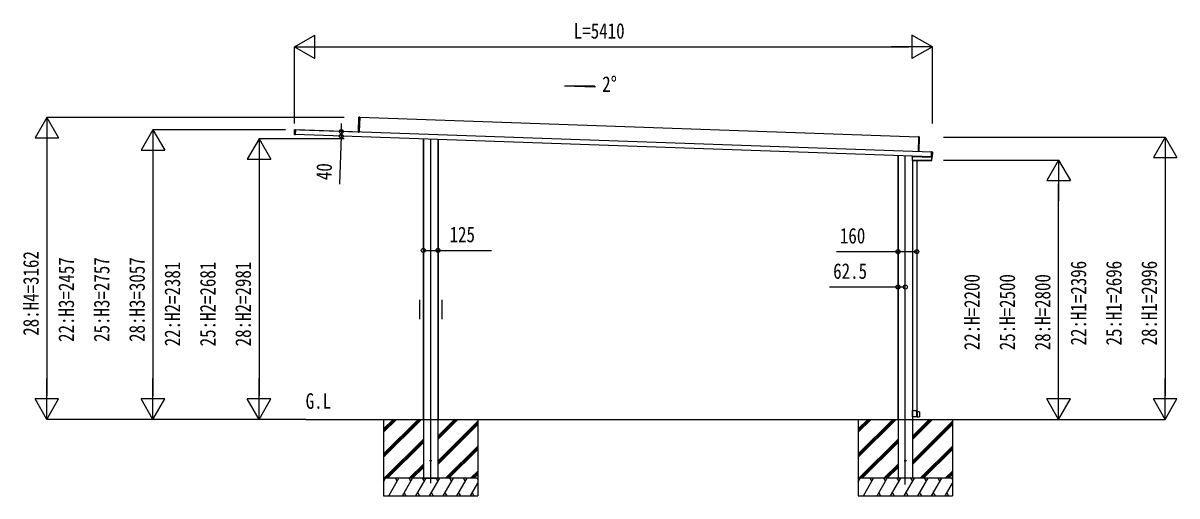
# Model space of a CAD drawing. Units: millimetres, scale not verified. Extents: x -16820 to 16820, y -11880 to 11880.
# Drawn here: x -4272 to 5514, y -5760 to -1747 of the extents above; entities that cross this region are included whole.
import ezdxf
from ezdxf.enums import TextEntityAlignment as Align

# ---------------------------------------------------------------- set-up
doc = ezdxf.new("R2010")
doc.units = ezdxf.units.MM
doc.header["$LTSCALE"] = 60
for name, color, linetype in [('0-2_USER1', 3, 'Continuous'), ('0-3_YKK_12', 2, 'Continuous'), ('0-4_YKK_A1', 4, 'Continuous'), ('0-5_YKK_D', 6, 'Continuous')]:
    doc.layers.add(name, color=color, linetype=linetype)
doc.styles.add('ＭＳ ゴシック', font='')
doc.styles.get('ＭＳ ゴシック').set_extended_font_data('MS Gothic')

msp = doc.modelspace()

# ---------------------------------------------------------------- linework, layer by layer
at = {"layer": '0-3_YKK_12'}
for p, q in [((-814.92, -2730.52), (-814.92, -5651.83)), ((3210.79, -5662.5), (3210.79, -2871.01))]:
    msp.add_line(p, q, dxfattribs=at)
at = {"layer": '0-4_YKK_A1'}
for p, q in [((577, -2282.61), (318.99, -2282.61)), ((577, -2291.62), (318.99, -2282.61)), ((577, -2282.61), (577, -2291.62)), ((-1427.13, -2671.93), (-1422.73, -2545.84)), ((-1422.26, -2545.86), (-1426.66, -2671.94)), ((-1426.63, -2671.94), (-1422.23, -2545.86)), ((-1422.26, -2545.86), (-1422.73, -2545.84)), ((-1422.23, -2545.86), (-1422.26, -2545.86)), ((-1421.76, -2545.88), (-1422.23, -2545.86)), ((-1416.22, -2545.73), (-1421.76, -2545.88)), ((-1416.22, -2545.73), (-1420.6, -2671.15)), ((3323, -2713.73), (-1416.31, -2548.23)), ((-1970.96, -2693.8), (-1969.52, -2652.75)), ((-1970.49, -2693.82), (-1970.96, -2693.8)), ((-1962.99, -2695.04), (-1970.5, -2694.32)), ((-1969.05, -2652.76), (-1970.49, -2693.82)), ((-1970.49, -2693.82), (-1962.98, -2694.54)), ((-1969.05, -2652.76), (-1969.52, -2652.75)), ((-1961.51, -2652.57), (-1969.05, -2652.76)), ((-1962.98, -2694.54), (-1962.99, -2695.04)), ((-1961.51, -2652.57), (-1962.98, -2694.54)), ((3431.67, -2881.93), (-1962.94, -2693.54)), ((3433.07, -2841.95), (-1961.55, -2653.57)), ((-1925.77, -2654.81), (-1925.76, -2654.52)), ((-1925.76, -2654.52), (-1925.74, -2653.92)), ((-1455.65, -2671.23), (-1455.64, -2670.93)), ((-1455.64, -2670.93), (-1455.62, -2670.33)), ((-1455.62, -2670.33), (-1455.61, -2670.03)), ((-1426.66, -2671.94), (-1427.13, -2671.93)), ((-1426.19, -2672.16), (-1424.64, -2672.21)), ((-1424.64, -2672.21), (-1424.65, -2672.37)), ((-1424.63, -2672.01), (-1424.64, -2672.21)), ((-1424.12, -2671.53), (-1421.12, -2671.64)), ((-1423.65, -2672.41), (-1423.62, -2671.55)), ((-876.22, -2731.49), (-876.22, -5110)), ((-875.82, -2731.3), (-875.82, -5599.33)), ((-754.02, -2735.56), (-754.02, -5599.33)), ((-752.42, -2735.81), (-752.42, -5110)), ((3324.69, -2837.2), (3329.07, -2711.78)), ((3328.6, -2711.76), (3329.07, -2711.78)), ((3148.29, -2872.03), (3148.29, -5110)), ((3149.49, -2872.07), (3149.49, -5110)), ((3149.89, -2872.09), (3149.89, -5610)), ((3269.69, -2878.78), (3269.69, -2912.26)), ((3269.69, -2878.78), (3270.07, -2878.79)), ((3270.07, -2911.88), (3269.69, -2912.26)), ((3270.37, -2878.49), (3269.99, -2878.48)), ((3269.99, -2912.56), (3270.37, -2912.18)), ((3269.99, -2912.56), (3434.6, -2912.56)), ((3270.07, -2878.79), (3270.37, -2878.79)), ((3270.07, -2878.79), (3270.07, -2911.88)), ((3270.37, -2911.88), (3270.07, -2911.88)), ((3270.19, -2878.28), (3270.19, -2876.29)), ((3270.37, -2878.79), (3270.38, -2878.49)), ((3270.37, -2911.88), (3270.37, -2912.18)), ((3270.37, -2912.18), (3434.23, -2912.18)), ((3270.38, -2878.49), (3433.18, -2884.18)), ((3270.54, -2878.29), (3270.84, -2878.29)), ((3270.54, -2878.3), (3270.84, -2878.31)), ((3270.84, -2878.29), (3270.84, -2876.31)), ((3432.69, -2883.96), (3270.84, -2878.31)), ((3271.69, -2912.56), (3271.69, -5610)), ((3271.69, -2913), (3272.09, -2913)), ((3272.09, -2913), (3272.09, -5035.5)), ((3272.09, -2913), (3272.39, -2913)), ((3272.39, -2913), (3307.79, -2913)), ((3279.19, -2913), (3279.19, -2912.8)), ((3282.19, -2912.8), (3279.19, -2912.8)), ((3282.19, -2912.56), (3282.19, -2912.8)), ((3282.19, -2912.8), (3282.19, -2913)), ((3305.69, -2912.8), (3302.69, -2912.8)), ((3302.69, -2913), (3302.69, -2912.8)), ((3305.69, -2912.8), (3305.69, -2913)), ((3307.79, -2913), (3308.29, -2913)), ((3308.29, -2913), (3308.29, -5035.5)), ((3431.63, -2882.96), (3431.62, -2883.31)), ((3431.62, -2883.31), (3432.82, -2883.36)), ((3431.62, -2883.31), (3431.62, -2883.31)), ((3431.62, -2883.31), (3432.82, -2883.35)), ((3432.71, -2883.35), (3432.69, -2883.96)), ((3432.99, -2883.97), (3432.69, -2883.96)), ((3432.82, -2883.35), (3432.82, -2883.36)), ((3432.99, -2883.97), (3433.01, -2883.36)), ((3440.12, -2841.66), (3433.08, -2841.41)), ((3433.09, -2884.16), (3433.12, -2883.37)), ((3433.1, -2840.91), (3433.11, -2840.56)), ((3434.31, -2840.6), (3433.11, -2840.56)), ((3433.11, -2840.56), (3433.11, -2840.56)), ((3434.31, -2840.6), (3433.11, -2840.56)), ((3435.2, -2884.25), (3433.18, -2884.18)), ((3433.42, -2883.41), (3433.42, -2883.49)), ((3439.11, -2883.69), (3433.42, -2883.49)), ((3434.23, -2911.88), (3434.23, -2912.18)), ((3434.23, -2912.18), (3434.6, -2912.56)), ((3434.31, -2840.6), (3434.31, -2840.6)), ((3434.9, -2912.27), (3434.53, -2911.89)), ((3434.9, -2912.27), (3435.87, -2884.57)), ((3434.92, -2840.51), (3434.91, -2840.59)), ((3434.92, -2840.51), (3440.61, -2840.71)), ((3435.2, -2884.25), (3435.19, -2884.55)), ((3435.58, -2884.26), (3435.2, -2884.25)), ((3435.49, -2884.56), (3435.87, -2884.57)), ((3439.11, -2883.69), (3438.67, -2883.21)), ((3438.69, -2882.71), (3440.12, -2841.66)), ((3439.19, -2882.73), (3438.69, -2882.71)), ((3440.62, -2841.67), (3439.19, -2882.73)), ((3439.19, -2882.73), (3439.63, -2883.2)), ((3441.1, -2841.23), (3439.63, -2883.2)), ((3440.62, -2841.67), (3440.12, -2841.66)), ((3440.14, -2841.16), (3440.61, -2840.71)), ((3441.1, -2841.23), (3440.62, -2841.67)), ((-910.06, -4094.23), (-910.06, -4260.63)), ((-720.06, -4094.23), (-720.06, -4260.63)), ((3271.69, -5035.5), (3272.09, -5035.5)), ((3272.09, -5035.5), (3272.39, -5035.5)), ((3272.96, -5035.5), (3272.39, -5035.5)), ((3272.39, -5066.7), (3272.66, -5035.8)), ((3272.59, -5089.7), (3272.39, -5066.7)), ((3272.96, -5035.5), (3273.16, -5035.5)), ((3308.59, -5035.8), (3308.59, -5066.7)), ((3308.59, -5066.7), (3308.59, -5089.7)), ((3309.89, -5035.5), (3310.32, -5035.5)), ((3310.32, -5035.5), (3310.52, -5035.5)), ((3310.82, -5035.8), (3311.09, -5066.7)), ((3311.09, -5066.7), (3310.89, -5089.7)), ((3330.8, -5045.69), (3311.2, -5045.35)), ((3311.2, -5088.05), (3330.8, -5087.71)), ((3331.09, -5045.99), (3331.09, -5087.41)), ((-1872.46, -5110), (3945.91, -5110)), ((-1214.92, -5110), (-1214.92, -5760)), ((-1214.92, -5403.98), (-920.94, -5110)), ((-1214.92, -5418.12), (-906.8, -5110)), ((-1214.92, -5432.26), (-892.66, -5110)), ((-1214.92, -5191.84), (-1133.08, -5110)), ((-1214.92, -5205.99), (-1118.93, -5110)), ((-1214.92, -5220.13), (-1104.79, -5110)), ((-877.12, -5110), (-876.52, -5110)), ((-754.02, -5110), (-753.92, -5110)), ((-754.02, -5279.73), (-584.29, -5110)), ((-754.02, -5265.59), (-598.43, -5110)), ((-754.02, -5251.45), (-612.57, -5110)), ((-754.02, -5463.58), (-414.92, -5124.48)), ((-754.02, -5477.72), (-414.92, -5138.62)), ((-754.02, -5491.86), (-414.92, -5152.76)), ((-753.92, -5110), (-753.62, -5110)), ((-752.72, -5110), (-752.42, -5110)), ((-414.92, -5110), (-414.92, -5760)), ((2810.79, -5110), (2810.79, -5760)), ((2810.79, -5403.98), (3104.77, -5110)), ((2810.79, -5418.12), (3118.91, -5110)), ((2810.79, -5432.26), (3133.05, -5110)), ((2810.79, -5191.84), (2892.64, -5110)), ((2810.79, -5205.99), (2906.78, -5110)), ((2810.79, -5220.13), (2920.92, -5110)), ((3148.29, -5110), (3148.59, -5110)), ((3148.59, -5110), (3149.19, -5110)), ((3271.69, -5279.73), (3441.42, -5110)), ((3271.69, -5265.59), (3427.28, -5110)), ((3271.69, -5251.45), (3413.14, -5110)), ((3271.69, -5463.58), (3610.79, -5124.48)), ((3271.69, -5477.72), (3610.79, -5138.62)), ((3271.69, -5491.86), (3610.79, -5152.76)), ((3273.09, -5090), (3272.89, -5090)), ((3308.29, -5090), (3273.09, -5090)), ((3309.89, -5090), (3308.29, -5090)), ((3310.39, -5090), (3309.89, -5090)), ((3310.59, -5090), (3310.39, -5090)), ((3610.79, -5110), (3610.79, -5760)), ((-1208.81, -5610), (-875.82, -5277.01)), ((2816.9, -5610), (3149.89, -5277.01)), ((-1194.67, -5610), (-875.82, -5291.15)), ((-1180.53, -5610), (-875.82, -5305.3)), ((-688.31, -5610), (-414.92, -5336.61)), ((-674.17, -5610), (-414.92, -5350.75)), ((-660.03, -5610), (-414.92, -5364.89)), ((2831.04, -5610), (3149.89, -5291.15)), ((2845.18, -5610), (3149.89, -5305.3)), ((3337.4, -5610), (3610.79, -5336.61)), ((3351.54, -5610), (3610.79, -5350.75)), ((3365.68, -5610), (3610.79, -5364.89)), ((-996.68, -5610), (-875.82, -5489.14)), ((-982.54, -5610), (-875.82, -5503.28)), ((-968.39, -5610), (-875.82, -5517.43)), ((-476.18, -5610), (-414.92, -5548.74)), ((-462.04, -5610), (-414.92, -5562.88)), ((-447.9, -5610), (-414.92, -5577.03)), ((3029.03, -5610), (3149.89, -5489.14)), ((3043.17, -5610), (3149.89, -5503.28)), ((3057.32, -5610), (3149.89, -5517.43)), ((3549.53, -5610), (3610.79, -5548.74)), ((3563.67, -5610), (3610.79, -5562.88)), ((3577.82, -5610), (3610.79, -5577.03)), ((-414.92, -5610), (-1214.92, -5610)), ((-1214.92, -5638.94), (-1198.21, -5610)), ((-1213.21, -5635.98), (-1214.92, -5633.02)), ((-1170.38, -5760), (-1083.77, -5610)), ((-1098.77, -5635.98), (-1113.78, -5610)), ((-1054.9, -5760), (-968.3, -5610)), ((-983.3, -5635.98), (-998.3, -5610)), ((-939.43, -5760), (-852.83, -5610)), ((-867.83, -5635.98), (-882.83, -5610)), ((-875.82, -5610), (-754.02, -5610)), ((-823.96, -5760), (-737.36, -5610)), ((-752.36, -5635.98), (-767.36, -5610)), ((-708.49, -5760), (-621.89, -5610)), ((-636.89, -5635.98), (-651.89, -5610)), ((-593.02, -5760), (-506.42, -5610)), ((-521.42, -5635.98), (-536.42, -5610)), ((-477.55, -5760), (-414.92, -5651.52)), ((-414.92, -5620.45), (-420.95, -5610)), ((3610.79, -5610), (2810.79, -5610)), ((2810.79, -5638.94), (2827.5, -5610)), ((2812.5, -5635.98), (2810.79, -5633.02)), ((2855.34, -5760), (2941.94, -5610)), ((2926.94, -5635.98), (2911.94, -5610)), ((2970.81, -5760), (3057.41, -5610)), ((3042.41, -5635.98), (3027.41, -5610)), ((3086.28, -5760), (3172.88, -5610)), ((3157.88, -5635.98), (3142.88, -5610)), ((3201.75, -5760), (3288.35, -5610)), ((3273.35, -5635.98), (3258.35, -5610)), ((3317.22, -5760), (3403.82, -5610)), ((3388.82, -5635.98), (3373.82, -5610)), ((3432.69, -5760), (3519.29, -5610)), ((3504.29, -5635.98), (3489.29, -5610)), ((3548.16, -5760), (3610.79, -5651.52)), ((3610.79, -5620.45), (3604.76, -5610)), ((-1214.92, -5760), (-414.92, -5760)), ((-1039.91, -5734.02), (-1024.91, -5760)), ((-924.43, -5734.02), (-909.44, -5760)), ((-808.96, -5734.02), (-793.97, -5760)), ((-693.5, -5734.02), (-678.5, -5760)), ((-578.02, -5734.02), (-563.03, -5760)), ((-462.55, -5734.02), (-447.56, -5760)), ((2810.79, -5760), (3610.79, -5760)), ((2985.81, -5734.02), (3000.8, -5760)), ((3101.28, -5734.02), (3116.28, -5760)), ((3216.75, -5734.02), (3231.75, -5760)), ((3332.22, -5734.02), (3347.22, -5760)), ((3447.69, -5734.02), (3462.69, -5760)), ((3563.16, -5734.02), (3578.16, -5760))]:
    msp.add_line(p, q, dxfattribs=at)
for points in [[(-1421.76, -2545.88), (-1426.16, -2671.96), (-1426.63, -2671.94)], [(-1422.24, -2545.36), (-1416.7, -2545.21), (-1416.71, -2545.24)], [(-1421.74, -2545.38), (-1416.2, -2545.23), (-1416.22, -2545.73)], [(-1969.04, -2652.26), (-1961.49, -2652.07), (-1961.51, -2652.57)], [(-1925.74, -2653.92), (-1925.73, -2653.62), (-1430.83, -2670.9)], [(-877.42, -2731.45), (-877.42, -5110), (-877.12, -5110)], [(-753.62, -2735.77), (-753.62, -5110), (-753.32, -5110), (-752.72, -5110)], [(3328.62, -2711.26), (3323.11, -2710.73), (3323.09, -2711.23), (3318.73, -2836.16)], [(3323.09, -2711.23), (3328.6, -2711.76), (3324.24, -2836.69)], [(3270.54, -2876.3), (3270.54, -2878.29), (3270.19, -2878.28)], [(3302.69, -2912.56), (3302.69, -2912.8), (3282.19, -2912.8)], [(3431.63, -2882.96), (3431.65, -2882.47), (3433.08, -2841.41), (3433.1, -2840.91)], [(3431.65, -2882.47), (3438.69, -2882.71), (3438.67, -2883.21), (3431.63, -2882.96)], [(3433.1, -2840.91), (3440.14, -2841.16), (3440.12, -2841.66)], [(3433.33, -2883.4), (3433.36, -2883.4), (3433.42, -2883.41)], [(3434.23, -2911.88), (3434.53, -2911.89), (3435.49, -2884.56), (3435.19, -2884.55)], [(3434.91, -2840.59), (3434.86, -2840.59), (3434.81, -2840.6)], [(3273.16, -5035.5), (3308.29, -5035.5), (3309.89, -5035.5)], [(3309.59, -5089.7), (3309.59, -5066.7), (3309.59, -5035.8)], [(-876.52, -5110), (-876.22, -5110), (-875.92, -5110), (-875.82, -5110)], [(3149.19, -5110), (3149.49, -5110), (3149.79, -5110), (3149.89, -5110)]]:
    msp.add_lwpolyline(points, dxfattribs=at)
msp.add_lwpolyline([(3270.37, -2911.88), (3270.37, -2878.79), (3435.19, -2884.55), (3434.23, -2911.88)], close=True, dxfattribs=at)
for centre in [(-814.92, -5460), (3210.79, -5460)]:
    msp.add_circle(centre, 5, dxfattribs=at)
for centre, radius, start, end in [((-1422.23, -2545.86), 0.5, 91.5, 178), ((-1420.2, -2545.68), 2.07, 171.06854, 184.93146), ((-1421.73, -2545.88), 0.5, 91.5, 178), ((-1419.7, -2545.7), 2.07, 171.06854, 184.93146), ((-1970.46, -2693.82), 0.5, 178, 264.5), ((-1968.44, -2694.14), 2.07, 171.06854, 184.93146), ((-1969.02, -2652.76), 0.5, 91.5, 178), ((-1966.99, -2652.58), 2.07, 171.06854, 184.93146), ((-1427.63, -2671.91), 0.5, 312.39429, 358), ((-1426.66, -2673.28), 1.14, 91.7804, 118.73315), ((-1427.13, -2671.93), 0.5, 312.39429, 358), ((-1426.16, -2673.3), 1.14, 91.7804, 118.73315), ((-1427.66, -2671.91), 1, 346.46304, 358), ((-1430.45, -2672.02), 4.26, 355.95127, 358.06825), ((-1427.16, -2671.93), 1, 346.46304, 358), ((-1424.13, -2672.03), 0.5, 88, 178), ((-1421.1, -2671.14), 0.5, 268, 358), ((3326.56, -2711.44), 2.07, 351.06854, 4.93146), ((3328.57, -2711.76), 0.5, 358, 84.5), ((3270.37, -2878.79), 0.3, 88.05611, 180.04719), ((3270.37, -2878.79), 0.3, 88.19064, 179.87538), ((3270.37, -2878.79), 0.3, 90.16173, 180.04449), ((3270.37, -2911.88), 0.301, 180.24971, 269.75029), ((3270.37, -2878.65), 0.159, 86.02272, 89.97728), ((3278.89, -2912.8), 0.3, 0, 54.36863), ((3305.99, -2912.8), 0.3, 125.63137, 180), ((3432.81, -2887.06), 3.71, 81.82188, 89.76035), ((3433.19, -2883.98), 0.2, 178, 268), ((3434.23, -2911.88), 0.301, 270.23913, 357.76087), ((3434.55, -2836.6), 4.01, 266.55184, 273.90119), ((3435.19, -2884.55), 0.3, 357.94657, 87.94647), ((3438.68, -2882.71), 0.501, 268.24971, 357.75029), ((3440.12, -2841.66), 0.501, 358.24971, 87.75029), ((3272.96, -5035.8), 0.3, 90, 179.5), ((3308.29, -5035.8), 0.3, 0, 90), ((3309.89, -5035.8), 0.3, 90, 180), ((3310.52, -5035.8), 0.3, 0.5, 90), ((3311.2, -5045.05), 0.3, 180.5, 271.40297), ((3311.2, -5088.35), 0.3, 90.71637, 179.5), ((3330.79, -5045.99), 0.3, 0, 89), ((3330.79, -5087.41), 0.3, 271, 0), ((3272.89, -5089.7), 0.3, 180.5, 270), ((3308.29, -5089.7), 0.3, 270, 0), ((3309.89, -5089.7), 0.3, 180, 270), ((3310.59, -5089.7), 0.3, 270, 359.5)]:
    msp.add_arc(centre, radius, start, end, dxfattribs=at)
for centre, major_axis, ratio, start_param, end_param in [((3269.99, -2878.78), (-0.3, 0.01), 0.998133, 4.7490956, 6.3180268), ((3269.99, -2912.26), (0.213, 0.213), 0.99628, 2.358058, 3.9251274), ((3269.99, -2878.28), (-0.2, 0.007), 0.998133, 1.607503, 3.1764341), ((3270.07, -2878.29), (0, 0.5), 0.061125, 3.1027435, 3.1394501), ((3270.37, -2878.29), (0.007, 0.2), 0.854479, 3.1782993, 4.712389), ((3270.37, -2878.29), (0.47, -0.016), 0.425228, 4.7490956, 6.2831853), ((3270.37, -2878.29), (-0.011, 0.2), 0.151815, 3.0913179, 3.1280246), ((3270.34, -2878.29), (0.201, -0.007), 0.992577, 6.2831853, 6.3180268), ((3270.34, -2878.29), (-0.501, 0.017), 0.998133, 3.1415927, 3.1764341), ((3433.19, -2883.98), (0.5, -0.017), 0.4, 3.1415927, 4.712389), ((3432.82, -2883.39), (0.6, -0.021), 0.061163, 6.2831853, 7.8539816), ((3433.43, -2883.19), (-0.01, -0.3), 0.998135, 5.4691958, 6.2831853), ((3434.31, -2840.57), (0.6, -0.021), 0.061163, 4.712389, 6.2831853), ((3434.6, -2912.26), (-0.209, 0.217), 0.996405, 2.3754474, 3.9077379), ((3434.91, -2840.81), (-0.01, -0.3), 0.998135, 3.1415927, 3.9545103), ((3435.57, -2884.56), (0.3, -0.01), 0.998135, 0, 1.5707963), ((3439.13, -2883.19), (0.342, -0.367), 0.99628, 5.4996506, 7.06672), ((3440.6, -2841.21), (0.367, 0.342), 0.99628, 5.4996506, 7.06672)]:
    msp.add_ellipse(centre, major_axis=major_axis, ratio=ratio, start_param=start_param, end_param=end_param, dxfattribs=at)
at = {"layer": '0-5_YKK_D'}
for p, q in [((-1969.92, -1948.23), (-1796.72, -1848.23)), ((-1796.72, -2048.23), (-1796.72, -1848.23)), ((3440.04, -1948.23), (3266.84, -1848.23)), ((3266.84, -1848.23), (3266.84, -2048.23)), ((-1969.92, -2598.16), (-1969.92, -1947.23)), ((-1969.92, -1948.23), (-1796.72, -2048.23)), ((-1969.92, -1948.23), (-1623.51, -1948.23)), ((-1769.92, -1948.23), (3240.04, -1948.23)), ((3440.04, -1948.23), (3093.63, -1948.23)), ((3440.04, -1948.23), (3266.84, -2048.23)), ((3440.04, -2598.16), (3440.04, -1947.23)), ((-4069.92, -2548.23), (-4169.92, -2721.43)), ((-1548.42, -2548.23), (-4070.92, -2548.23)), ((-4069.92, -2548.23), (-3969.92, -2721.43)), ((-4069.92, -2548.23), (-4069.92, -2894.64)), ((-1571.95, -2667.17), (-1569.57, -2599.21)), ((-4169.92, -2721.43), (-3969.92, -2721.43)), ((-3169.92, -2653.34), (-3269.92, -2826.54)), ((-2045.12, -2653.34), (-3170.92, -2653.34)), ((-3169.92, -2653.34), (-3069.92, -2826.54)), ((-3169.92, -2653.34), (-3169.92, -2999.75)), ((-2269.92, -2728.5), (-2369.92, -2901.71)), ((-1548.42, -2728.5), (-2270.92, -2728.5)), ((-2269.92, -2728.5), (-2169.92, -2901.71)), ((-2269.92, -2728.5), (-2269.92, -3074.91)), ((-1573.34, -2707.15), (-1587.55, -3114.1)), ((-1571.69, -2707.2), (-1574.34, -2707.11)), ((-1571.95, -2667.17), (-1573.34, -2707.15)), ((3534.79, -2713.73), (5415.34, -2713.73)), ((5414.34, -2713.73), (5314.34, -2886.94)), ((5414.34, -2713.73), (5514.34, -2886.94)), ((5414.34, -2713.73), (5414.34, -3060.14)), ((-4069.92, -2748.23), (-4069.92, -4910)), ((-3269.92, -2826.54), (-3069.92, -2826.54)), ((-3169.92, -2853.34), (-3169.92, -4910)), ((-2369.92, -2901.71), (-2169.92, -2901.71)), ((-2269.92, -2928.5), (-2269.92, -4910)), ((3534.79, -2910), (4511.79, -2910)), ((4510.79, -2910), (4410.79, -3083.2)), ((4510.79, -2910), (4610.79, -3083.2)), ((4510.79, -2910), (4510.79, -3256.41)), ((5314.34, -2886.94), (5514.34, -2886.94)), ((5414.34, -2913.73), (5414.34, -4910)), ((4410.79, -3083.2), (4610.79, -3083.2)), ((4510.79, -4910), (4510.79, -3110)), ((-4069.92, -5110), (-4069.92, -4763.59)), ((-3169.92, -5110), (-3169.92, -4763.59)), ((-2269.92, -5110), (-2269.92, -4763.59)), ((4510.79, -5110), (4510.79, -4763.59)), ((5414.34, -5110), (5414.34, -4763.59)), ((-4069.92, -5110), (-4169.92, -4936.79)), ((-3969.92, -4936.79), (-4169.92, -4936.79)), ((-4069.92, -5110), (-3969.92, -4936.79)), ((-3169.92, -5110), (-3269.92, -4936.79)), ((-3069.92, -4936.79), (-3269.92, -4936.79)), ((-3169.92, -5110), (-3069.92, -4936.79)), ((-2269.92, -5110), (-2369.92, -4936.79)), ((-2169.92, -4936.79), (-2369.92, -4936.79)), ((-2269.92, -5110), (-2169.92, -4936.79)), ((4510.79, -5110), (4410.79, -4936.79)), ((4610.79, -4936.79), (4410.79, -4936.79)), ((4510.79, -5110), (4610.79, -4936.79)), ((5414.34, -5110), (5314.34, -4936.79)), ((5514.34, -4936.79), (5314.34, -4936.79)), ((5414.34, -5110), (5514.34, -4936.79)), ((-1873.46, -5110), (-4070.92, -5110)), ((-1873.46, -5110), (-3170.92, -5110)), ((-1873.46, -5110), (-2270.92, -5110)), ((3946.91, -5110), (5415.34, -5110))]:
    msp.add_line(p, q, dxfattribs=at)
for points in [[(-877.42, -3676.31), (-752.42, -3676.31), (-298.02, -3676.31)], [(3308.29, -3686.99), (3148.29, -3686.99), (2625.89, -3686.99)], [(3210.79, -3986.99), (3148.29, -3986.99), (2569.09, -3986.99)]]:
    msp.add_lwpolyline(points, dxfattribs=at)
for centre in [(-1573.34, -2707.15), (-1571.95, -2667.17), (-877.42, -3676.31), (-752.42, -3676.31), (3148.29, -3686.99), (3308.29, -3686.99), (3148.29, -3986.99), (3210.79, -3986.99)]:
    msp.add_circle(centre, 17, dxfattribs=at)

# ---------------------------------------------------------------- texts
at = {"layer": '0-2_USER1', "style": 'ＭＳ ゴシック', "width": 0.8}
msp.add_text('G.L', height=132, dxfattribs=at).set_placement((-1875, -5060), align=Align.BOTTOM_LEFT)
at = {"layer": '0-4_YKK_A1', "style": 'ＭＳ ゴシック', "width": 0.8}
msp.add_text('2°', height=132, dxfattribs=at).set_placement((640.04, -2369.94), align=Align.BOTTOM_LEFT)
at = {"layer": '0-5_YKK_D', "style": 'ＭＳ ゴシック', "width": 0.8}
for s, p in [('L=5410', (399.06, -1918.23)), ('125', (-654.42, -3646.31)), ('160', (2655.89, -3656.99)), ('62.5', (2599.09, -3956.99))]:
    msp.add_text(s, height=132, dxfattribs=at).set_placement(p, align=Align.BOTTOM_LEFT)
for s, rotation, p in [('40', 88, (-1616.49, -3083.07)), ('28:H4=3162', 90, (-4099.92, -4400.31)), ('22:H3=2457', 90, (-3799.92, -4452.87)), ('25:H3=2757', 90, (-3499.92, -4452.87)), ('28:H3=3057', 90, (-3199.92, -4452.87)), ('22:H2=2381', 90, (-2899.92, -4490.45)), ('25:H2=2681', 90, (-2599.92, -4490.45)), ('28:H2=2981', 90, (-2299.92, -4490.45)), ('22:H1=2396', 90, (4784.34, -4483.07)), ('25:H1=2696', 90, (5084.34, -4483.07)), ('28:H1=2996', 90, (5384.34, -4483.07)), ('22:H=2200', 90, (3880.79, -4523.6)), ('25:H=2500', 90, (4180.79, -4523.6)), ('28:H=2800', 90, (4480.79, -4523.6))]:
    msp.add_text(s, height=132, rotation=rotation, dxfattribs=at).set_placement(p, align=Align.BOTTOM_LEFT)

doc.saveas('drawing.dxf')
